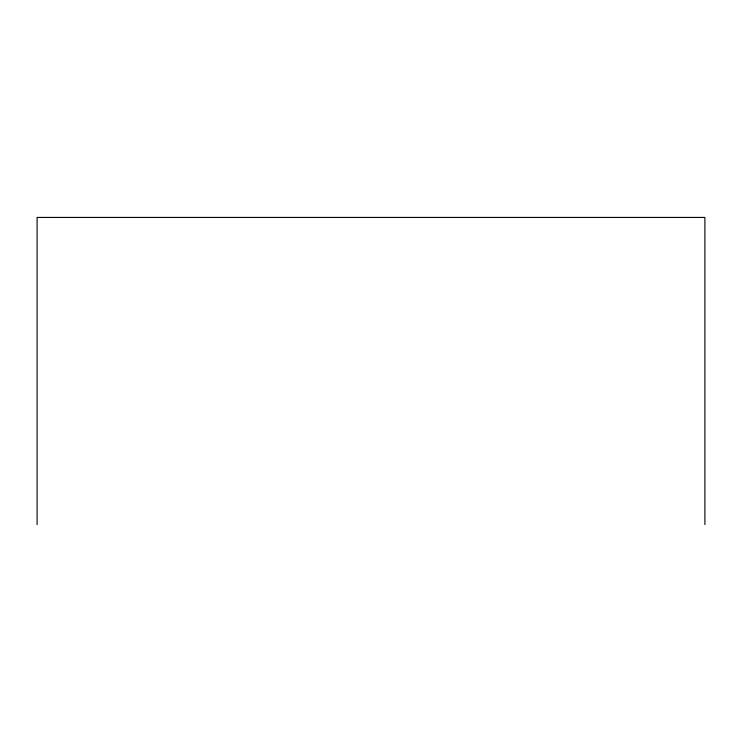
<?xml version="1.0" encoding="UTF-8"?>
<svg xmlns="http://www.w3.org/2000/svg" width="742" height="742" viewBox="0 0 742 742"><rect width="100%" height="100%" fill="white"/><g stroke="black" fill="none" stroke-linecap="round" stroke-linejoin="round"><path stroke-width="1.11" d="M704.9 524.566L704.9 217.434L37.1 217.434L37.1 524.566"/></g></svg>
